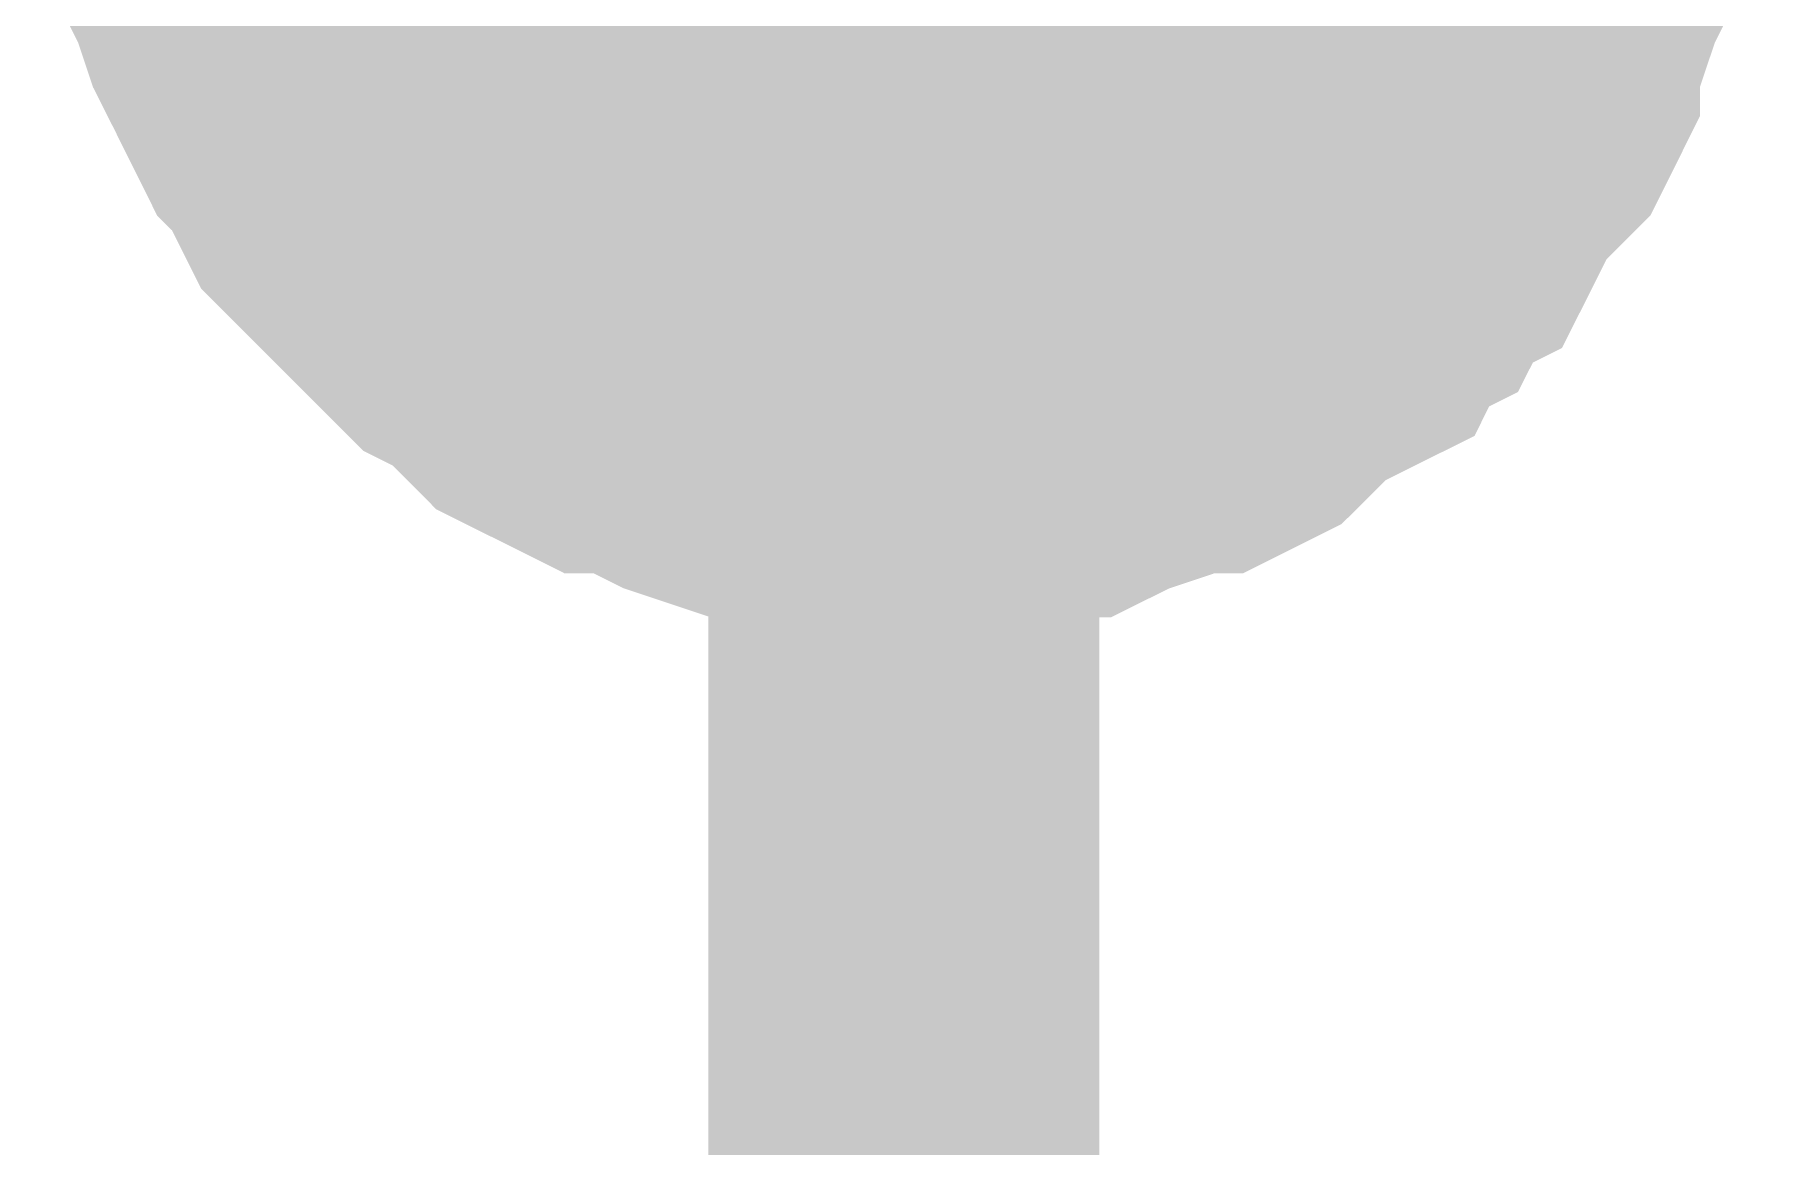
# Model space of a CAD drawing. Header units: inches. Extents: x 0 to 432, y 0 to 280.
# Drawn here: x 82.654 to 83.976, y 207.22 to 208.073 of the extents above; entities that cross this region are included whole.
import ezdxf

# ---------------------------------------------------------------- set-up
doc = ezdxf.new("R2010")
doc.units = ezdxf.units.IN
doc.layers.add('Sheet', color=255, linetype='Continuous')

msp = doc.modelspace()

# ---------------------------------------------------------------- linework, layer by layer
at = {"layer": 'Sheet'}
msp.add_lwpolyline([(83.058, 208.28, 0.508, 0.508, 1), (83.566, 208.28, 0.508, 0.508, 1)], format="xyseb", close=True, dxfattribs=at)
for points in [[(83.321, 208.2698, 0.2997, 0.2997, 0), (83.321, 205.7318, 0.2997, 0.2997, 0)], [(83.321, 207.7644, 0.2997, 0.2997, 0), (83.2985, 207.7644, 0.2997, 0.2997, 0), (83.2648, 207.7644, 0.2997, 0.2997, 0), (83.2423, 207.7757, 0.2997, 0.2997, 0), (83.2199, 207.7757, 0.2997, 0.2997, 0), (83.1974, 207.7757, 0.2997, 0.2997, 0), (83.1637, 207.7869, 0.2997, 0.2997, 0), (83.1413, 207.7981, 0.2997, 0.2997, 0), (83.1188, 207.8094, 0.2997, 0.2997, 0), (83.0963, 207.8094, 0.2997, 0.2997, 0), (83.0739, 207.8206, 0.2997, 0.2997, 0), (83.0514, 207.8318, 0.2997, 0.2997, 0), (83.029, 207.8543, 0.2997, 0.2997, 0), (83.0177, 207.8655, 0.2997, 0.2997, 0), (82.9953, 207.8767, 0.2997, 0.2997, 0), (82.9728, 207.8992, 0.2997, 0.2997, 0), (82.9616, 207.9104, 0.2997, 0.2997, 0), (82.9391, 207.9329, 0.2997, 0.2997, 0), (82.9279, 207.9441, 0.2997, 0.2997, 0), (82.9054, 207.9666, 0.2997, 0.2997, 0), (82.8942, 207.989, 0.2997, 0.2997, 0), (82.883, 208.0115, 0.2997, 0.2997, 0), (82.8717, 208.0227, 0.2997, 0.2997, 0), (82.8605, 208.0452, 0.2997, 0.2997, 0), (82.8493, 208.0677, 0.2997, 0.2997, 0), (82.838, 208.0901, 0.2997, 0.2997, 0), (82.8268, 208.1238, 0.2997, 0.2997, 0), (82.8156, 208.1463, 0.2997, 0.2997, 0), (82.8156, 208.1687, 0.2997, 0.2997, 0), (82.8156, 208.1912, 0.2997, 0.2997, 0), (82.8043, 208.2136, 0.2997, 0.2997, 0), (82.8043, 208.2473, 0.2997, 0.2997, 0)], [(83.321, 207.7644, 0.2997, 0.2997, 0), (83.2985, 207.7644, 0.2997, 0.2997, 0), (83.2648, 207.7644, 0.2997, 0.2997, 0), (83.2423, 207.7757, 0.2997, 0.2997, 0), (83.2199, 207.7757, 0.2997, 0.2997, 0), (83.1974, 207.7757, 0.2997, 0.2997, 0), (83.1637, 207.7869, 0.2997, 0.2997, 0), (83.1413, 207.7981, 0.2997, 0.2997, 0), (83.1188, 207.8094, 0.2997, 0.2997, 0), (83.0963, 207.8094, 0.2997, 0.2997, 0), (83.0739, 207.8206, 0.2997, 0.2997, 0), (83.0514, 207.8318, 0.2997, 0.2997, 0), (83.029, 207.8543, 0.2997, 0.2997, 0), (83.0177, 207.8655, 0.2997, 0.2997, 0), (82.9953, 207.8767, 0.2997, 0.2997, 0), (82.9728, 207.8992, 0.2997, 0.2997, 0), (82.9616, 207.9104, 0.2997, 0.2997, 0), (82.9391, 207.9329, 0.2997, 0.2997, 0), (82.9279, 207.9441, 0.2997, 0.2997, 0), (82.9054, 207.9666, 0.2997, 0.2997, 0), (82.8942, 207.989, 0.2997, 0.2997, 0), (82.883, 208.0115, 0.2997, 0.2997, 0), (82.8717, 208.0227, 0.2997, 0.2997, 0), (82.8605, 208.0452, 0.2997, 0.2997, 0), (82.8493, 208.0677, 0.2997, 0.2997, 0), (82.838, 208.0901, 0.2997, 0.2997, 0), (82.8268, 208.1238, 0.2997, 0.2997, 0), (82.8156, 208.1463, 0.2997, 0.2997, 0), (82.8156, 208.1687, 0.2997, 0.2997, 0), (82.8156, 208.1912, 0.2997, 0.2997, 0), (82.8043, 208.2136, 0.2997, 0.2997, 0), (82.8043, 208.2473, 0.2997, 0.2997, 0)], [(83.321, 207.7644, 0.2997, 0.2997, 0), (83.2985, 207.7644, 0.2997, 0.2997, 0), (83.2648, 207.7644, 0.2997, 0.2997, 0), (83.2423, 207.7757, 0.2997, 0.2997, 0), (83.2199, 207.7757, 0.2997, 0.2997, 0), (83.1974, 207.7757, 0.2997, 0.2997, 0), (83.1637, 207.7869, 0.2997, 0.2997, 0), (83.1413, 207.7981, 0.2997, 0.2997, 0), (83.1188, 207.8094, 0.2997, 0.2997, 0), (83.0963, 207.8094, 0.2997, 0.2997, 0), (83.0739, 207.8206, 0.2997, 0.2997, 0), (83.0514, 207.8318, 0.2997, 0.2997, 0), (83.029, 207.8543, 0.2997, 0.2997, 0), (83.0177, 207.8655, 0.2997, 0.2997, 0), (82.9953, 207.8767, 0.2997, 0.2997, 0), (82.9728, 207.8992, 0.2997, 0.2997, 0), (82.9616, 207.9104, 0.2997, 0.2997, 0), (82.9391, 207.9329, 0.2997, 0.2997, 0), (82.9279, 207.9441, 0.2997, 0.2997, 0), (82.9054, 207.9666, 0.2997, 0.2997, 0), (82.8942, 207.989, 0.2997, 0.2997, 0), (82.883, 208.0115, 0.2997, 0.2997, 0), (82.8717, 208.0227, 0.2997, 0.2997, 0), (82.8605, 208.0452, 0.2997, 0.2997, 0), (82.8493, 208.0677, 0.2997, 0.2997, 0), (82.838, 208.0901, 0.2997, 0.2997, 0), (82.8268, 208.1238, 0.2997, 0.2997, 0), (82.8156, 208.1463, 0.2997, 0.2997, 0), (82.8156, 208.1687, 0.2997, 0.2997, 0), (82.8156, 208.1912, 0.2997, 0.2997, 0), (82.8043, 208.2136, 0.2997, 0.2997, 0), (82.8043, 208.2473, 0.2997, 0.2997, 0)], [(83.321, 207.7644, 0.2997, 0.2997, 0), (83.2985, 207.7644, 0.2997, 0.2997, 0), (83.2648, 207.7644, 0.2997, 0.2997, 0), (83.2423, 207.7757, 0.2997, 0.2997, 0), (83.2199, 207.7757, 0.2997, 0.2997, 0), (83.1974, 207.7757, 0.2997, 0.2997, 0), (83.1637, 207.7869, 0.2997, 0.2997, 0), (83.1413, 207.7981, 0.2997, 0.2997, 0), (83.1188, 207.8094, 0.2997, 0.2997, 0), (83.0963, 207.8094, 0.2997, 0.2997, 0), (83.0739, 207.8206, 0.2997, 0.2997, 0), (83.0514, 207.8318, 0.2997, 0.2997, 0), (83.029, 207.8543, 0.2997, 0.2997, 0), (83.0177, 207.8655, 0.2997, 0.2997, 0), (82.9953, 207.8767, 0.2997, 0.2997, 0), (82.9728, 207.8992, 0.2997, 0.2997, 0), (82.9616, 207.9104, 0.2997, 0.2997, 0), (82.9391, 207.9329, 0.2997, 0.2997, 0), (82.9279, 207.9441, 0.2997, 0.2997, 0), (82.9054, 207.9666, 0.2997, 0.2997, 0), (82.8942, 207.989, 0.2997, 0.2997, 0), (82.883, 208.0115, 0.2997, 0.2997, 0), (82.8717, 208.0227, 0.2997, 0.2997, 0), (82.8605, 208.0452, 0.2997, 0.2997, 0), (82.8493, 208.0677, 0.2997, 0.2997, 0), (82.838, 208.0901, 0.2997, 0.2997, 0), (82.8268, 208.1238, 0.2997, 0.2997, 0), (82.8156, 208.1463, 0.2997, 0.2997, 0), (82.8156, 208.1687, 0.2997, 0.2997, 0), (82.8156, 208.1912, 0.2997, 0.2997, 0), (82.8043, 208.2136, 0.2997, 0.2997, 0), (82.8043, 208.2473, 0.2997, 0.2997, 0)], [(83.8263, 208.2473, 0.2997, 0.2997, 0), (83.8263, 208.2136, 0.2997, 0.2997, 0), (83.8151, 208.1912, 0.2997, 0.2997, 0), (83.8151, 208.1687, 0.2997, 0.2997, 0), (83.8151, 208.1463, 0.2997, 0.2997, 0), (83.8039, 208.1238, 0.2997, 0.2997, 0), (83.7926, 208.0901, 0.2997, 0.2997, 0), (83.7814, 208.0677, 0.2997, 0.2997, 0), (83.7814, 208.0452, 0.2997, 0.2997, 0), (83.7702, 208.0227, 0.2997, 0.2997, 0), (83.759, 208.0115, 0.2997, 0.2997, 0), (83.7365, 207.989, 0.2997, 0.2997, 0), (83.7253, 207.9666, 0.2997, 0.2997, 0), (83.714, 207.9441, 0.2997, 0.2997, 0), (83.6916, 207.9329, 0.2997, 0.2997, 0), (83.6803, 207.9104, 0.2997, 0.2997, 0), (83.6579, 207.8992, 0.2997, 0.2997, 0), (83.6467, 207.8767, 0.2997, 0.2997, 0), (83.6242, 207.8655, 0.2997, 0.2997, 0), (83.6017, 207.8543, 0.2997, 0.2997, 0), (83.5793, 207.8318, 0.2997, 0.2997, 0), (83.568, 207.8206, 0.2997, 0.2997, 0), (83.5456, 207.8094, 0.2997, 0.2997, 0), (83.5231, 207.8094, 0.2997, 0.2997, 0), (83.5007, 207.7981, 0.2997, 0.2997, 0), (83.467, 207.7869, 0.2997, 0.2997, 0), (83.4445, 207.7757, 0.2997, 0.2997, 0), (83.422, 207.7757, 0.2997, 0.2997, 0), (83.3996, 207.7757, 0.2997, 0.2997, 0), (83.3771, 207.7644, 0.2997, 0.2997, 0), (83.3434, 207.7644, 0.2997, 0.2997, 0), (83.321, 207.7644, 0.2997, 0.2997, 0)], [(83.8263, 208.2473, 0.2997, 0.2997, 0), (83.8263, 208.2136, 0.2997, 0.2997, 0), (83.8151, 208.1912, 0.2997, 0.2997, 0), (83.8151, 208.1687, 0.2997, 0.2997, 0), (83.8151, 208.1463, 0.2997, 0.2997, 0), (83.8039, 208.1238, 0.2997, 0.2997, 0), (83.7926, 208.0901, 0.2997, 0.2997, 0), (83.7814, 208.0677, 0.2997, 0.2997, 0), (83.7814, 208.0452, 0.2997, 0.2997, 0), (83.7702, 208.0227, 0.2997, 0.2997, 0), (83.759, 208.0115, 0.2997, 0.2997, 0), (83.7365, 207.989, 0.2997, 0.2997, 0), (83.7253, 207.9666, 0.2997, 0.2997, 0), (83.714, 207.9441, 0.2997, 0.2997, 0), (83.6916, 207.9329, 0.2997, 0.2997, 0), (83.6803, 207.9104, 0.2997, 0.2997, 0), (83.6579, 207.8992, 0.2997, 0.2997, 0), (83.6467, 207.8767, 0.2997, 0.2997, 0), (83.6242, 207.8655, 0.2997, 0.2997, 0), (83.6017, 207.8543, 0.2997, 0.2997, 0), (83.5793, 207.8318, 0.2997, 0.2997, 0), (83.568, 207.8206, 0.2997, 0.2997, 0), (83.5456, 207.8094, 0.2997, 0.2997, 0), (83.5231, 207.8094, 0.2997, 0.2997, 0), (83.5007, 207.7981, 0.2997, 0.2997, 0), (83.467, 207.7869, 0.2997, 0.2997, 0), (83.4445, 207.7757, 0.2997, 0.2997, 0), (83.422, 207.7757, 0.2997, 0.2997, 0), (83.3996, 207.7757, 0.2997, 0.2997, 0), (83.3771, 207.7644, 0.2997, 0.2997, 0), (83.3434, 207.7644, 0.2997, 0.2997, 0), (83.321, 207.7644, 0.2997, 0.2997, 0)], [(83.8263, 208.2473, 0.2997, 0.2997, 0), (83.8263, 208.2136, 0.2997, 0.2997, 0), (83.8151, 208.1912, 0.2997, 0.2997, 0), (83.8151, 208.1687, 0.2997, 0.2997, 0), (83.8151, 208.1463, 0.2997, 0.2997, 0), (83.8039, 208.1238, 0.2997, 0.2997, 0), (83.7926, 208.0901, 0.2997, 0.2997, 0), (83.7814, 208.0677, 0.2997, 0.2997, 0), (83.7814, 208.0452, 0.2997, 0.2997, 0), (83.7702, 208.0227, 0.2997, 0.2997, 0), (83.759, 208.0115, 0.2997, 0.2997, 0), (83.7365, 207.989, 0.2997, 0.2997, 0), (83.7253, 207.9666, 0.2997, 0.2997, 0), (83.714, 207.9441, 0.2997, 0.2997, 0), (83.6916, 207.9329, 0.2997, 0.2997, 0), (83.6803, 207.9104, 0.2997, 0.2997, 0), (83.6579, 207.8992, 0.2997, 0.2997, 0), (83.6467, 207.8767, 0.2997, 0.2997, 0), (83.6242, 207.8655, 0.2997, 0.2997, 0), (83.6017, 207.8543, 0.2997, 0.2997, 0), (83.5793, 207.8318, 0.2997, 0.2997, 0), (83.568, 207.8206, 0.2997, 0.2997, 0), (83.5456, 207.8094, 0.2997, 0.2997, 0), (83.5231, 207.8094, 0.2997, 0.2997, 0), (83.5007, 207.7981, 0.2997, 0.2997, 0), (83.467, 207.7869, 0.2997, 0.2997, 0), (83.4445, 207.7757, 0.2997, 0.2997, 0), (83.422, 207.7757, 0.2997, 0.2997, 0), (83.3996, 207.7757, 0.2997, 0.2997, 0), (83.3771, 207.7644, 0.2997, 0.2997, 0), (83.3434, 207.7644, 0.2997, 0.2997, 0), (83.321, 207.7644, 0.2997, 0.2997, 0)], [(83.8263, 208.2473, 0.2997, 0.2997, 0), (83.8263, 208.2136, 0.2997, 0.2997, 0), (83.8151, 208.1912, 0.2997, 0.2997, 0), (83.8151, 208.1687, 0.2997, 0.2997, 0), (83.8151, 208.1463, 0.2997, 0.2997, 0), (83.8039, 208.1238, 0.2997, 0.2997, 0), (83.7926, 208.0901, 0.2997, 0.2997, 0), (83.7814, 208.0677, 0.2997, 0.2997, 0), (83.7814, 208.0452, 0.2997, 0.2997, 0), (83.7702, 208.0227, 0.2997, 0.2997, 0), (83.759, 208.0115, 0.2997, 0.2997, 0), (83.7365, 207.989, 0.2997, 0.2997, 0), (83.7253, 207.9666, 0.2997, 0.2997, 0), (83.714, 207.9441, 0.2997, 0.2997, 0), (83.6916, 207.9329, 0.2997, 0.2997, 0), (83.6803, 207.9104, 0.2997, 0.2997, 0), (83.6579, 207.8992, 0.2997, 0.2997, 0), (83.6467, 207.8767, 0.2997, 0.2997, 0), (83.6242, 207.8655, 0.2997, 0.2997, 0), (83.6017, 207.8543, 0.2997, 0.2997, 0), (83.5793, 207.8318, 0.2997, 0.2997, 0), (83.568, 207.8206, 0.2997, 0.2997, 0), (83.5456, 207.8094, 0.2997, 0.2997, 0), (83.5231, 207.8094, 0.2997, 0.2997, 0), (83.5007, 207.7981, 0.2997, 0.2997, 0), (83.467, 207.7869, 0.2997, 0.2997, 0), (83.4445, 207.7757, 0.2997, 0.2997, 0), (83.422, 207.7757, 0.2997, 0.2997, 0), (83.3996, 207.7757, 0.2997, 0.2997, 0), (83.3771, 207.7644, 0.2997, 0.2997, 0), (83.3434, 207.7644, 0.2997, 0.2997, 0), (83.321, 207.7644, 0.2997, 0.2997, 0)], [(83.321, 207.7644, 0.0991, 0.0991, 0), (83.2985, 207.7644, 0.0991, 0.0991, 0), (83.2648, 207.7644, 0.0991, 0.0991, 0), (83.2423, 207.7757, 0.0991, 0.0991, 0), (83.2199, 207.7757, 0.0991, 0.0991, 0), (83.1974, 207.7757, 0.0991, 0.0991, 0), (83.1637, 207.7869, 0.0991, 0.0991, 0), (83.1413, 207.7981, 0.0991, 0.0991, 0), (83.1188, 207.8094, 0.0991, 0.0991, 0), (83.0963, 207.8094, 0.0991, 0.0991, 0), (83.0739, 207.8206, 0.0991, 0.0991, 0), (83.0514, 207.8318, 0.0991, 0.0991, 0), (83.029, 207.8543, 0.0991, 0.0991, 0), (83.0177, 207.8655, 0.0991, 0.0991, 0), (82.9953, 207.8767, 0.0991, 0.0991, 0), (82.9728, 207.8992, 0.0991, 0.0991, 0), (82.9616, 207.9104, 0.0991, 0.0991, 0), (82.9391, 207.9329, 0.0991, 0.0991, 0), (82.9279, 207.9441, 0.0991, 0.0991, 0), (82.9054, 207.9666, 0.0991, 0.0991, 0), (82.8942, 207.989, 0.0991, 0.0991, 0), (82.883, 208.0115, 0.0991, 0.0991, 0), (82.8717, 208.0227, 0.0991, 0.0991, 0), (82.8605, 208.0452, 0.0991, 0.0991, 0), (82.8493, 208.0677, 0.0991, 0.0991, 0), (82.838, 208.0901, 0.0991, 0.0991, 0), (82.8268, 208.1238, 0.0991, 0.0991, 0)], [(83.321, 207.7644, 0.0991, 0.0991, 0), (83.2985, 207.7644, 0.0991, 0.0991, 0), (83.2648, 207.7644, 0.0991, 0.0991, 0), (83.2423, 207.7757, 0.0991, 0.0991, 0), (83.2199, 207.7757, 0.0991, 0.0991, 0), (83.1974, 207.7757, 0.0991, 0.0991, 0), (83.1637, 207.7869, 0.0991, 0.0991, 0), (83.1413, 207.7981, 0.0991, 0.0991, 0), (83.1188, 207.8094, 0.0991, 0.0991, 0), (83.0963, 207.8094, 0.0991, 0.0991, 0), (83.0739, 207.8206, 0.0991, 0.0991, 0), (83.0514, 207.8318, 0.0991, 0.0991, 0), (83.029, 207.8543, 0.0991, 0.0991, 0), (83.0177, 207.8655, 0.0991, 0.0991, 0), (82.9953, 207.8767, 0.0991, 0.0991, 0), (82.9728, 207.8992, 0.0991, 0.0991, 0), (82.9616, 207.9104, 0.0991, 0.0991, 0), (82.9391, 207.9329, 0.0991, 0.0991, 0), (82.9279, 207.9441, 0.0991, 0.0991, 0), (82.9054, 207.9666, 0.0991, 0.0991, 0), (82.8942, 207.989, 0.0991, 0.0991, 0), (82.883, 208.0115, 0.0991, 0.0991, 0), (82.8717, 208.0227, 0.0991, 0.0991, 0), (82.8605, 208.0452, 0.0991, 0.0991, 0), (82.8493, 208.0677, 0.0991, 0.0991, 0), (82.838, 208.0901, 0.0991, 0.0991, 0), (82.8268, 208.1238, 0.0991, 0.0991, 0)], [(83.321, 207.7644, 0.0991, 0.0991, 0), (83.2985, 207.7644, 0.0991, 0.0991, 0), (83.2648, 207.7644, 0.0991, 0.0991, 0), (83.2423, 207.7757, 0.0991, 0.0991, 0), (83.2199, 207.7757, 0.0991, 0.0991, 0), (83.1974, 207.7757, 0.0991, 0.0991, 0), (83.1637, 207.7869, 0.0991, 0.0991, 0), (83.1413, 207.7981, 0.0991, 0.0991, 0), (83.1188, 207.8094, 0.0991, 0.0991, 0), (83.0963, 207.8094, 0.0991, 0.0991, 0), (83.0739, 207.8206, 0.0991, 0.0991, 0), (83.0514, 207.8318, 0.0991, 0.0991, 0), (83.029, 207.8543, 0.0991, 0.0991, 0), (83.0177, 207.8655, 0.0991, 0.0991, 0), (82.9953, 207.8767, 0.0991, 0.0991, 0), (82.9728, 207.8992, 0.0991, 0.0991, 0), (82.9616, 207.9104, 0.0991, 0.0991, 0), (82.9391, 207.9329, 0.0991, 0.0991, 0), (82.9279, 207.9441, 0.0991, 0.0991, 0), (82.9054, 207.9666, 0.0991, 0.0991, 0), (82.8942, 207.989, 0.0991, 0.0991, 0), (82.883, 208.0115, 0.0991, 0.0991, 0), (82.8717, 208.0227, 0.0991, 0.0991, 0), (82.8605, 208.0452, 0.0991, 0.0991, 0), (82.8493, 208.0677, 0.0991, 0.0991, 0), (82.838, 208.0901, 0.0991, 0.0991, 0), (82.8268, 208.1238, 0.0991, 0.0991, 0)], [(83.321, 207.7644, 0.0991, 0.0991, 0), (83.2985, 207.7644, 0.0991, 0.0991, 0), (83.2648, 207.7644, 0.0991, 0.0991, 0), (83.2423, 207.7757, 0.0991, 0.0991, 0), (83.2199, 207.7757, 0.0991, 0.0991, 0), (83.1974, 207.7757, 0.0991, 0.0991, 0), (83.1637, 207.7869, 0.0991, 0.0991, 0), (83.1413, 207.7981, 0.0991, 0.0991, 0), (83.1188, 207.8094, 0.0991, 0.0991, 0), (83.0963, 207.8094, 0.0991, 0.0991, 0), (83.0739, 207.8206, 0.0991, 0.0991, 0), (83.0514, 207.8318, 0.0991, 0.0991, 0), (83.029, 207.8543, 0.0991, 0.0991, 0), (83.0177, 207.8655, 0.0991, 0.0991, 0), (82.9953, 207.8767, 0.0991, 0.0991, 0), (82.9728, 207.8992, 0.0991, 0.0991, 0), (82.9616, 207.9104, 0.0991, 0.0991, 0), (82.9391, 207.9329, 0.0991, 0.0991, 0), (82.9279, 207.9441, 0.0991, 0.0991, 0), (82.9054, 207.9666, 0.0991, 0.0991, 0), (82.8942, 207.989, 0.0991, 0.0991, 0), (82.883, 208.0115, 0.0991, 0.0991, 0), (82.8717, 208.0227, 0.0991, 0.0991, 0), (82.8605, 208.0452, 0.0991, 0.0991, 0), (82.8493, 208.0677, 0.0991, 0.0991, 0), (82.838, 208.0901, 0.0991, 0.0991, 0), (82.8268, 208.1238, 0.0991, 0.0991, 0)], [(83.8039, 208.1238, 0.0991, 0.0991, 0), (83.7926, 208.0901, 0.0991, 0.0991, 0), (83.7814, 208.0677, 0.0991, 0.0991, 0), (83.7814, 208.0452, 0.0991, 0.0991, 0), (83.7702, 208.0227, 0.0991, 0.0991, 0), (83.759, 208.0115, 0.0991, 0.0991, 0), (83.7365, 207.989, 0.0991, 0.0991, 0), (83.7253, 207.9666, 0.0991, 0.0991, 0), (83.714, 207.9441, 0.0991, 0.0991, 0), (83.6916, 207.9329, 0.0991, 0.0991, 0), (83.6803, 207.9104, 0.0991, 0.0991, 0), (83.6579, 207.8992, 0.0991, 0.0991, 0), (83.6467, 207.8767, 0.0991, 0.0991, 0), (83.6242, 207.8655, 0.0991, 0.0991, 0), (83.6017, 207.8543, 0.0991, 0.0991, 0), (83.5793, 207.8318, 0.0991, 0.0991, 0), (83.568, 207.8206, 0.0991, 0.0991, 0), (83.5456, 207.8094, 0.0991, 0.0991, 0), (83.5231, 207.8094, 0.0991, 0.0991, 0), (83.5007, 207.7981, 0.0991, 0.0991, 0), (83.467, 207.7869, 0.0991, 0.0991, 0), (83.4445, 207.7757, 0.0991, 0.0991, 0), (83.422, 207.7757, 0.0991, 0.0991, 0), (83.3996, 207.7757, 0.0991, 0.0991, 0), (83.3771, 207.7644, 0.0991, 0.0991, 0), (83.3434, 207.7644, 0.0991, 0.0991, 0), (83.321, 207.7644, 0.0991, 0.0991, 0)], [(83.8039, 208.1238, 0.0991, 0.0991, 0), (83.7926, 208.0901, 0.0991, 0.0991, 0), (83.7814, 208.0677, 0.0991, 0.0991, 0), (83.7814, 208.0452, 0.0991, 0.0991, 0), (83.7702, 208.0227, 0.0991, 0.0991, 0), (83.759, 208.0115, 0.0991, 0.0991, 0), (83.7365, 207.989, 0.0991, 0.0991, 0), (83.7253, 207.9666, 0.0991, 0.0991, 0), (83.714, 207.9441, 0.0991, 0.0991, 0), (83.6916, 207.9329, 0.0991, 0.0991, 0), (83.6803, 207.9104, 0.0991, 0.0991, 0), (83.6579, 207.8992, 0.0991, 0.0991, 0), (83.6467, 207.8767, 0.0991, 0.0991, 0), (83.6242, 207.8655, 0.0991, 0.0991, 0), (83.6017, 207.8543, 0.0991, 0.0991, 0), (83.5793, 207.8318, 0.0991, 0.0991, 0), (83.568, 207.8206, 0.0991, 0.0991, 0), (83.5456, 207.8094, 0.0991, 0.0991, 0), (83.5231, 207.8094, 0.0991, 0.0991, 0), (83.5007, 207.7981, 0.0991, 0.0991, 0), (83.467, 207.7869, 0.0991, 0.0991, 0), (83.4445, 207.7757, 0.0991, 0.0991, 0), (83.422, 207.7757, 0.0991, 0.0991, 0), (83.3996, 207.7757, 0.0991, 0.0991, 0), (83.3771, 207.7644, 0.0991, 0.0991, 0), (83.3434, 207.7644, 0.0991, 0.0991, 0), (83.321, 207.7644, 0.0991, 0.0991, 0)], [(83.8039, 208.1238, 0.0991, 0.0991, 0), (83.7926, 208.0901, 0.0991, 0.0991, 0), (83.7814, 208.0677, 0.0991, 0.0991, 0), (83.7814, 208.0452, 0.0991, 0.0991, 0), (83.7702, 208.0227, 0.0991, 0.0991, 0), (83.759, 208.0115, 0.0991, 0.0991, 0), (83.7365, 207.989, 0.0991, 0.0991, 0), (83.7253, 207.9666, 0.0991, 0.0991, 0), (83.714, 207.9441, 0.0991, 0.0991, 0), (83.6916, 207.9329, 0.0991, 0.0991, 0), (83.6803, 207.9104, 0.0991, 0.0991, 0), (83.6579, 207.8992, 0.0991, 0.0991, 0), (83.6467, 207.8767, 0.0991, 0.0991, 0), (83.6242, 207.8655, 0.0991, 0.0991, 0), (83.6017, 207.8543, 0.0991, 0.0991, 0), (83.5793, 207.8318, 0.0991, 0.0991, 0), (83.568, 207.8206, 0.0991, 0.0991, 0), (83.5456, 207.8094, 0.0991, 0.0991, 0), (83.5231, 207.8094, 0.0991, 0.0991, 0), (83.5007, 207.7981, 0.0991, 0.0991, 0), (83.467, 207.7869, 0.0991, 0.0991, 0), (83.4445, 207.7757, 0.0991, 0.0991, 0), (83.422, 207.7757, 0.0991, 0.0991, 0), (83.3996, 207.7757, 0.0991, 0.0991, 0), (83.3771, 207.7644, 0.0991, 0.0991, 0), (83.3434, 207.7644, 0.0991, 0.0991, 0), (83.321, 207.7644, 0.0991, 0.0991, 0)], [(83.8039, 208.1238, 0.0991, 0.0991, 0), (83.7926, 208.0901, 0.0991, 0.0991, 0), (83.7814, 208.0677, 0.0991, 0.0991, 0), (83.7814, 208.0452, 0.0991, 0.0991, 0), (83.7702, 208.0227, 0.0991, 0.0991, 0), (83.759, 208.0115, 0.0991, 0.0991, 0), (83.7365, 207.989, 0.0991, 0.0991, 0), (83.7253, 207.9666, 0.0991, 0.0991, 0), (83.714, 207.9441, 0.0991, 0.0991, 0), (83.6916, 207.9329, 0.0991, 0.0991, 0), (83.6803, 207.9104, 0.0991, 0.0991, 0), (83.6579, 207.8992, 0.0991, 0.0991, 0), (83.6467, 207.8767, 0.0991, 0.0991, 0), (83.6242, 207.8655, 0.0991, 0.0991, 0), (83.6017, 207.8543, 0.0991, 0.0991, 0), (83.5793, 207.8318, 0.0991, 0.0991, 0), (83.568, 207.8206, 0.0991, 0.0991, 0), (83.5456, 207.8094, 0.0991, 0.0991, 0), (83.5231, 207.8094, 0.0991, 0.0991, 0), (83.5007, 207.7981, 0.0991, 0.0991, 0), (83.467, 207.7869, 0.0991, 0.0991, 0), (83.4445, 207.7757, 0.0991, 0.0991, 0), (83.422, 207.7757, 0.0991, 0.0991, 0), (83.3996, 207.7757, 0.0991, 0.0991, 0), (83.3771, 207.7644, 0.0991, 0.0991, 0), (83.3434, 207.7644, 0.0991, 0.0991, 0), (83.321, 207.7644, 0.0991, 0.0991, 0)]]:
    msp.add_lwpolyline(points, format="xyseb", dxfattribs=at)

doc.saveas('drawing.dxf')
